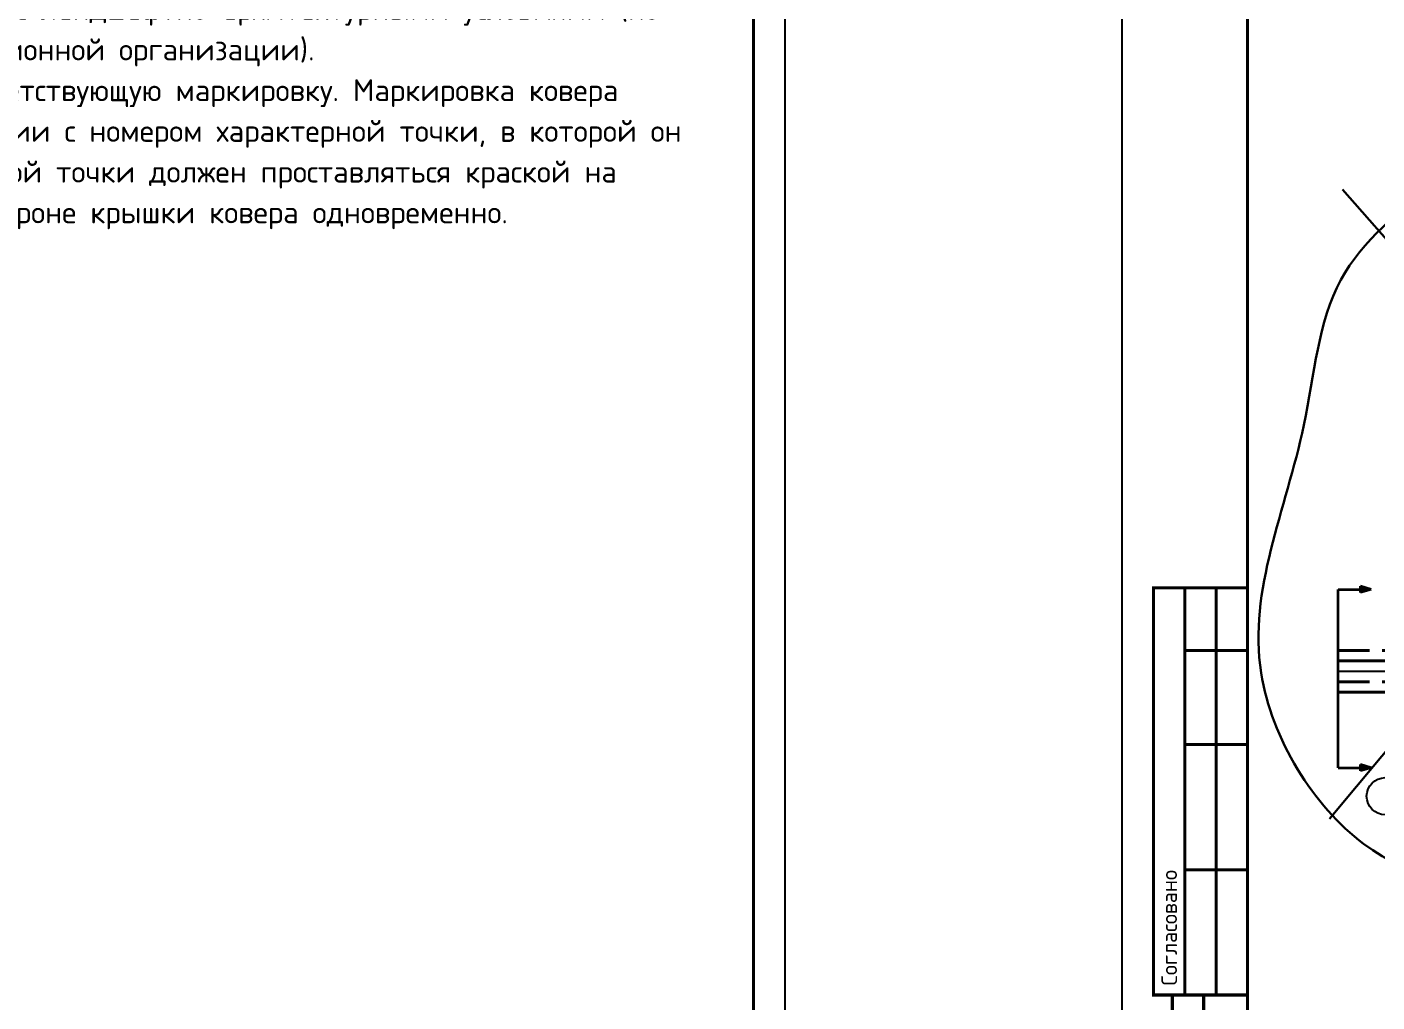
# Model space of a CAD drawing. Header units: millimetres. Extents: x -112426 to 6776, y 1218 to 38707.
# Drawn here: x 2911.5 to 3127.1, y 2361.3 to 2517 of the extents above; entities that cross this region are included whole.
import ezdxf
from ezdxf.enums import TextEntityAlignment as Align

# ---------------------------------------------------------------- set-up
doc = ezdxf.new("R2010")
doc.units = ezdxf.units.MM
doc.linetypes.add('DASHED', pattern=[7, 5, -2, 0])
doc.layers.add('Размер 3.5', color=250, linetype='Continuous', lineweight=35)
doc.layers.add('Размеры на чертеже', color=250, linetype='Continuous', lineweight=25)
doc.styles.add('-ISOCPEUR-', font='isocpeur.ttf')

# ---------------------------------------------------------------- blocks, each defined once
blk = doc.blocks.new('*U154')
blk.add_lwpolyline([(0, 0), (420, 0), (420, -297), (0, -297)], close=True)
at = {"const_width": 0.5}
blk.add_lwpolyline([(20, -5), (415, -5), (415, -292), (20, -292)], close=True, dxfattribs=at)
at = {"style": '-ISOCPEUR-'}
blk.add_attdef('РАЗРАБОТАЛ', text='', height=2.5, dxfattribs=at).set_placement((250.5, -264.22), align=Align.MIDDLE_LEFT)
at = {"style": '-ISOCPEUR-', "flags": 8}
for tag, height, p in [('ДАТА', 2.5, (290.07, -264.4)), ('ДАТА1', 2.5, (290.07, -269.4)), ('ЛИСТ', 3, (386.39, -271.92)), ('ЛИСТОВ', 3, (403.89, -271.92)), ('ФОРМАТ', 3, (380.97, -294.75))]:
    blk.add_attdef(tag, text='', height=height, dxfattribs=at).set_placement(p, align=Align.MIDDLE_CENTER)
at = {"style": '-ISOCPEUR-'}
blk.add_attdef('ПРОВЕРИЛ', (250.75, -270.73), '', height=2.5, dxfattribs=at)
at = {"style": '-ISOCPEUR-', "flags": 8}
blk.add_attdef('ИМЯ_ЧЕРТЕЖА_001', (321.33, -285.18), '', height=3, dxfattribs=at)

msp = doc.modelspace()

# ---------------------------------------------------------------- hatches: boundary and pattern name
at = {"lineweight": 35}
h = msp.add_hatch(color=256, dxfattribs=at)
h.dxf.hatch_style = 1
h.paths.add_polyline_path([(3124.464, 2427.724), (3124.464, 2426.724), (3126.2, 2427.224)])
h = msp.add_hatch(color=256, dxfattribs=at)
h.dxf.hatch_style = 1
h.paths.add_polyline_path([(3124.464, 2399.239), (3124.464, 2398.239), (3126.2, 2398.739)])

# ---------------------------------------------------------------- linework, layer by layer
at = {"lineweight": 30}
for p, q in [((3119.558, 2390.599), (3207.443, 2496.048)), ((3121.615, 2491.055), (3216.849, 2382.668))]:
    msp.add_line(p, q, dxfattribs=at)
at = {"lineweight": 35}
for p, q in [((3120.936, 2398.739), (3120.936, 2427.224)), ((3120.936, 2427.224), (3124.464, 2427.224)), ((3126.2, 2427.224), (3124.464, 2427.724)), ((3124.464, 2426.724), (3124.464, 2427.724)), ((3126.2, 2427.224), (3124.464, 2426.724)), ((3120.936, 2398.739), (3124.464, 2398.739)), ((3126.2, 2398.739), (3124.464, 2399.239)), ((3124.464, 2398.239), (3124.464, 2399.239)), ((3126.2, 2398.739), (3124.464, 2398.239))]:
    msp.add_line(p, q, dxfattribs=at)
for p, q in [((3120.936, 2424.705), (3120.936, 2404.309)), ((3120.936, 2414.143), (3146.686, 2414.143))]:
    msp.add_line(p, q)
at = {"color": 1, "linetype": 'DASHED', "lineweight": 40}
msp.add_line((3120.936, 2417.493), (3143.936, 2417.493), dxfattribs=at)
at = {"color": 1, "linetype": 'ByBlock', "lineweight": 40}
msp.add_line((3120.936, 2415.818), (3145.936, 2415.818), dxfattribs=at)
at = {"color": 5, "linetype": 'DASHED', "lineweight": 40}
msp.add_line((3120.936, 2412.468), (3145.936, 2412.468), dxfattribs=at)
at = {"color": 5, "linetype": 'ByBlock', "lineweight": 40}
msp.add_line((3120.936, 2410.793), (3145.936, 2410.793), dxfattribs=at)
msp.add_lwpolyline([(3086.434, 2692.459), (4275.434, 2692.459), (4275.434, 2272.459), (3086.434, 2272.459)], close=True)
at = {"const_width": 0.5}
msp.add_lwpolyline([(3106.434, 2687.459), (4270.434, 2687.459), (4270.434, 2277.459), (3106.434, 2277.459)], close=True, dxfattribs=at)
for points in [[(3106.434, 2362.459), (3091.434, 2362.459), (3091.434, 2427.459), (3106.434, 2427.459)], [(3096.434, 2427.459), (3096.434, 2362.459)], [(3101.434, 2427.459), (3101.434, 2362.459)], [(3096.434, 2417.459), (3106.434, 2417.459)], [(3096.434, 2402.459), (3106.434, 2402.459)], [(3096.434, 2382.459), (3106.434, 2382.459)], [(3106.434, 2277.459), (3094.434, 2277.459), (3094.434, 2362.459), (3106.434, 2362.459)], [(3099.434, 2362.459), (3099.434, 2277.459)]]:
    msp.add_lwpolyline(points, dxfattribs=at)
msp.add_circle((3128.436, 2394.201), 2.965)
at = {"lineweight": 30}
msp.add_spline([(3136.828, 2492.559), (3121.354, 2476.641), (3115.438, 2453.445), (3108.611, 2413.877), (3124.995, 2386.589), (3185.981, 2383.86), (3243.781, 2400.233), (3230.127, 2427.521), (3206.916, 2452.081), (3206.916, 2476.641), (3200.089, 2500.746), (3149.116, 2502.565), (3136.828, 2492.559)], degree=3, dxfattribs=at)

# ---------------------------------------------------------------- block references
at = {"layer": 'Размеры на чертеже', "lineweight": 90}
msp.add_blockref('*U154', (2612.527, 2570.232), dxfattribs=at)

# ---------------------------------------------------------------- texts
at = {"style": '-ISOCPEUR-'}
msp.add_text('Согласовано', height=2.5, rotation=90, dxfattribs=at).set_placement((3093.934, 2363.959), align=Align.MIDDLE_LEFT)
at = {"layer": 'Размер 3.5', "insert": (2847.668, 2560.688), "char_height": 3.5, "width": 175.97762, "attachment_point": 1, "line_spacing_factor": 1.114286, "style": '-ISOCPEUR-'}
msp.add_mtext('13. Засыпать оставшееся пространство ямы грунтом.\\P14. Установить коммутационный терминал внутри ковера.\\P15. Смазать резьбовое соединение болта, фиксирующего крышку ковера, солидолом.\\P16. Закрыть крышку ковера с помощью специального болта.\\P17. Всю поверхность ковера, находящуюся над уровнем земли, покрыть лакокрасочным\\Pпокрытием в соответствии с ландшафтно-архитектурными условиями (по рекомендациям эксплуатационной организации).\\P18. Нанести на ковер соответствующую маркировку. Маркировка ковера осуществляется в соответствии с номером характерной точки, в которой он размещен. Номер характерной точки должен проставляться краской на наружной и внутренней стороне крышки ковера одновременно.', dxfattribs=at)

doc.saveas('drawing.dxf')
